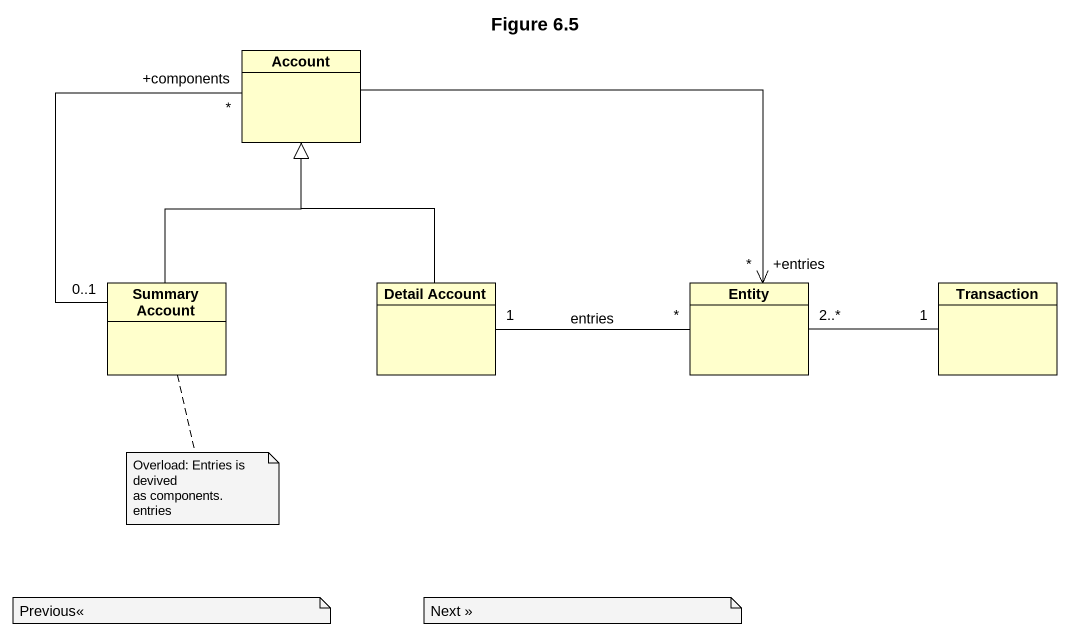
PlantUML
@startuml
title Figure 6.5
hide circle
hide empty members
class Account
class "Summary Account" as Summary_Account
class "Detail Account" as Detail_Account
class "Entity" as Entity_
class Transaction
Account -right-> "+entries\n*" Entity_
Summary_Account -up-|> Account
Summary_Account "0..1" -up- "+components\n*" Account
Detail_Account -up-|> Account
Detail_Account "1" -right- "*" Entity_ : entries
Transaction "1" -left- "2..*" Entity_
note bottom of Summary_Account
  Overload: Entries is devived
  as components. entries
end note
note as N2
  Previous<<
end note
note as N3
  Next >>
end note
@enduml
